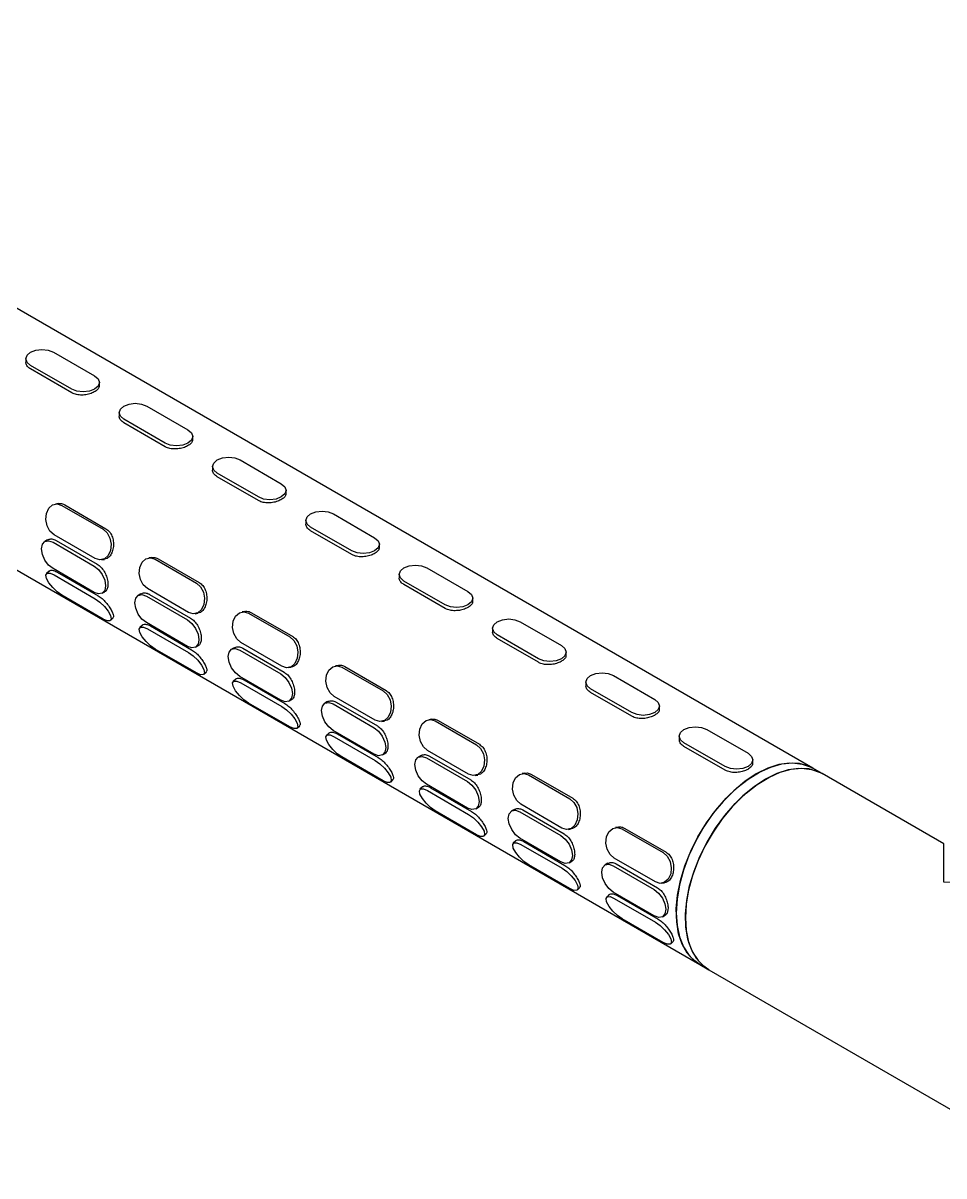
# Model space of a CAD drawing. Extents: x 13 to 1049, y 29 to 427.
# Drawn here: x 288.71 to 317.17, y 112.6 to 148.21 of the extents above; entities that cross this region are included whole.
import ezdxf

# ---------------------------------------------------------------- set-up
doc = ezdxf.new("R2010")
doc.units = 0
doc.header["$LTSCALE"] = 23.1
doc.header["$MEASUREMENT"] = 0
doc.layers.get('0').update_dxf_attribs({"linetype": 'CONTINUOUS'})

msp = doc.modelspace()

# ---------------------------------------------------------------- linework, layer by layer
at = {"color": 7, "linetype": 'Continuous', "lineweight": 25}
for p, q in [((313.11955, 125.18987), (273.23872, 148.21258)), ((269.73901, 142.15024), (309.61983, 119.12753)), ((288.79189, 137.84094), (288.79196, 137.74464)), ((289.64545, 138.04568), (290.91824, 137.31091)), ((290.21113, 136.90209), (288.93834, 137.63686)), ((290.21121, 136.79117), (288.93841, 137.52594)), ((291.06475, 137.01052), (291.06469, 137.10683)), ((291.67689, 136.17547), (291.67695, 136.07916)), ((292.53044, 136.38021), (293.80323, 135.64544)), ((293.09613, 135.23662), (291.82334, 135.97139)), ((293.0962, 135.1257), (291.82341, 135.86046)), ((293.94974, 135.34505), (293.94968, 135.44136)), ((295.41544, 134.71474), (296.68823, 133.97997)), ((294.56189, 134.51), (294.56195, 134.41369)), ((295.98112, 133.57115), (294.70833, 134.30592)), ((295.9812, 133.46022), (294.7084, 134.19499)), ((296.83474, 133.67958), (296.83468, 133.77589)), ((289.79189, 133.36649), (289.70807, 133.35325)), ((289.90676, 133.31279), (291.17955, 132.57802)), ((289.99708, 133.32706), (291.26987, 132.59229)), ((298.30043, 133.04926), (299.57323, 132.3145)), ((297.44688, 132.84453), (297.44694, 132.74822)), ((298.86612, 131.90568), (297.59333, 132.64044)), ((298.86619, 131.79475), (297.5934, 132.52952)), ((289.46632, 132.24666), (289.38296, 132.19847)), ((289.63296, 132.17373), (290.90575, 131.43896)), ((290.93821, 131.67119), (289.66541, 132.40596)), ((289.72905, 132.22928), (291.00185, 131.49452)), ((299.71974, 132.0141), (299.71967, 132.11041)), ((291.1369, 131.63073), (291.22072, 131.64397)), ((292.67689, 131.70102), (292.59306, 131.68777)), ((292.79175, 131.64732), (294.06455, 130.91255)), ((292.88208, 131.66158), (294.15487, 130.92682)), ((289.50971, 131.27867), (289.4341, 131.20317)), ((290.90628, 130.62273), (289.63349, 131.35749)), ((289.66623, 131.16295), (290.93902, 130.42819)), ((289.7565, 131.2531), (291.02929, 130.51833)), ((300.33188, 131.17905), (300.33194, 131.08274)), ((301.18543, 131.38379), (302.45822, 130.64902)), ((293.8232, 130.00572), (292.55041, 130.74048)), ((301.75112, 130.2402), (300.47832, 130.97497)), ((301.75119, 130.12928), (300.4784, 130.86405)), ((291.18137, 129.801), (289.90857, 130.53577)), ((291.15628, 130.59798), (291.23963, 130.64617)), ((292.35131, 130.58119), (292.26796, 130.533)), ((292.51795, 130.50825), (293.79075, 129.77349)), ((292.61405, 130.56381), (293.88684, 129.82904)), ((302.60473, 130.34863), (302.60467, 130.44494)), ((295.56188, 130.03554), (295.47806, 130.0223)), ((291.41349, 129.76079), (291.48911, 129.83629)), ((293.79128, 128.95725), (292.51849, 129.69202)), ((294.02189, 129.96526), (294.10572, 129.9785)), ((295.67675, 129.98184), (296.94954, 129.24708)), ((295.76707, 129.99611), (297.03987, 129.26134)), ((304.07043, 129.71832), (305.34322, 128.98355)), ((292.39471, 129.6132), (292.31909, 129.5377)), ((292.55122, 129.49748), (293.82402, 128.76271)), ((292.6415, 129.58763), (293.91429, 128.85286)), ((303.21687, 129.51358), (303.21694, 129.41727)), ((304.63611, 128.57473), (303.36332, 129.3095)), ((294.04128, 128.93251), (294.12463, 128.9807)), ((296.7082, 128.34024), (295.43541, 129.07501)), ((304.63618, 128.46381), (303.36339, 129.19857)), ((294.06636, 128.13553), (292.79357, 128.8703)), ((295.23631, 128.91572), (295.15295, 128.86753)), ((295.40295, 128.84278), (296.67574, 128.10801)), ((295.49905, 128.89834), (296.77184, 128.16357)), ((305.48973, 128.68316), (305.48966, 128.77947)), ((296.90689, 128.29978), (296.99072, 128.31303)), ((298.44688, 128.37007), (298.36305, 128.35683)), ((298.56175, 128.31637), (299.83454, 127.5816)), ((298.65207, 128.33064), (299.92486, 127.59587)), ((294.29849, 128.09532), (294.3741, 128.17082)), ((295.2797, 127.94773), (295.20409, 127.87222)), ((296.67628, 127.29178), (295.40348, 128.02655)), ((295.52649, 127.92215), (296.79929, 127.18739)), ((306.95542, 128.05285), (308.22821, 127.31808)), ((295.43622, 127.83201), (296.70901, 127.09724)), ((306.10187, 127.84811), (306.10193, 127.7518)), ((307.52111, 126.90926), (306.24831, 127.64403)), ((307.52118, 126.79833), (306.24839, 127.5331)), ((296.95136, 126.47006), (295.67856, 127.20483)), ((296.92627, 127.26704), (297.00962, 127.31523)), ((298.1213, 127.25024), (298.03795, 127.20205)), ((298.28795, 127.17731), (299.56074, 126.44254)), ((299.59319, 126.67477), (298.3204, 127.40954)), ((298.38404, 127.23287), (299.65683, 126.4981)), ((308.37472, 127.01769), (308.37466, 127.114)), ((297.18348, 126.42984), (297.2591, 126.50535)), ((299.79189, 126.63431), (299.87571, 126.64755)), ((301.33188, 126.7046), (301.24805, 126.69136)), ((301.44674, 126.6509), (302.71953, 125.91613)), ((301.53707, 126.66517), (302.80986, 125.9304)), ((298.1647, 126.28225), (298.08909, 126.20675)), ((299.56127, 125.62631), (298.28848, 126.36108)), ((298.32121, 126.16654), (299.59401, 125.43177)), ((298.41149, 126.25668), (299.68428, 125.52191)), ((308.98686, 126.18264), (308.98693, 126.08633)), ((309.84042, 126.38737), (311.11321, 125.65261)), ((302.47819, 125.0093), (301.2054, 125.74407)), ((310.4061, 125.24379), (309.13331, 125.97855)), ((310.40617, 125.13286), (309.13338, 125.86763)), ((299.83635, 124.80459), (298.56356, 125.53935)), ((299.81127, 125.60156), (299.89462, 125.64975)), ((301.0063, 125.58477), (300.92295, 125.53658)), ((301.17294, 125.51184), (302.44573, 124.77707)), ((301.26904, 125.56739), (302.54183, 124.83263)), ((311.25972, 125.35221), (311.25966, 125.44852)), ((304.21687, 125.03913), (304.13305, 125.02588)), ((313.40239, 125.02659), (313.11955, 125.18987)), ((317.16796, 122.85277), (313.40239, 125.02659)), ((300.06848, 124.76437), (300.14409, 124.83988)), ((302.44627, 123.96084), (301.17348, 124.6956)), ((302.67688, 124.96884), (302.76071, 124.98208)), ((304.33174, 124.98543), (305.60453, 124.25066)), ((304.42206, 124.99969), (305.69485, 124.26493)), ((301.04969, 124.61678), (300.97408, 124.54128)), ((301.20621, 124.50106), (302.479, 123.7663)), ((301.29648, 124.59121), (302.56928, 123.85644)), ((302.69626, 123.93609), (302.77962, 123.98428)), ((305.36319, 123.34383), (304.09039, 124.07859)), ((302.72135, 123.13911), (301.44856, 123.87388)), ((303.89129, 123.9193), (303.80794, 123.87111)), ((304.05794, 123.84636), (305.33073, 123.1116)), ((304.15403, 123.90192), (305.42682, 123.16715)), ((305.56188, 123.30337), (305.6457, 123.31661)), ((307.10187, 123.37365), (307.01804, 123.36041)), ((307.21673, 123.31995), (308.48952, 122.58519)), ((307.30706, 123.33422), (308.57985, 122.59945)), ((302.95348, 123.0989), (303.02909, 123.1744)), ((303.93469, 122.95131), (303.85908, 122.87581)), ((305.33126, 122.29536), (304.05847, 123.03013)), ((304.18148, 122.92574), (305.45427, 122.19097)), ((304.09121, 122.83559), (305.364, 122.10082)), ((317.16796, 121.66932), (317.16796, 122.85277)), ((305.60634, 121.47364), (304.33355, 122.20841)), ((305.58126, 122.27062), (305.66461, 122.31881)), ((306.77629, 122.25383), (306.69294, 122.20564)), ((306.94293, 122.18089), (308.21573, 121.44612)), ((308.24818, 121.67835), (306.97539, 122.41312)), ((307.03903, 122.23645), (308.31182, 121.50168)), ((305.83847, 121.43343), (305.91408, 121.50893)), ((308.44687, 121.63789), (308.5307, 121.65114)), ((306.81969, 121.28584), (306.74407, 121.21033)), ((308.21626, 120.62989), (306.94347, 121.36466)), ((306.9762, 121.17012), (308.24899, 120.43535)), ((307.06648, 121.26026), (308.33927, 120.5255)), ((308.49134, 119.80817), (307.21855, 120.54294)), ((308.46625, 120.60515), (308.54961, 120.65334)), ((308.72347, 119.76795), (308.79908, 119.84346)), ((309.61983, 119.12753), (309.90267, 118.96425)), ((309.90267, 118.96425), (320.93354, 112.59627))]:
    msp.add_line(p, q, dxfattribs=at)
at = {"color": 7, "linetype": 'Continuous', "lineweight": 25, "flags": 128}
for points in [[(288.93834, 137.63686), (288.82995, 137.73053), (288.79189, 137.84105), (288.82995, 137.95161), (288.93834, 138.04537), (289.10055, 138.10806), (289.29189, 138.13013), (289.48324, 138.10823), (289.64545, 138.04568)], [(290.91824, 137.31091), (291.02663, 137.21725), (291.06469, 137.10672), (291.02663, 136.99616), (290.91824, 136.9024), (290.75603, 136.83971), (290.56469, 136.81764), (290.37334, 136.83955), (290.21113, 136.90209)], [(291.82334, 135.97139), (291.71495, 136.06506), (291.67689, 136.17558), (291.71495, 136.28614), (291.82334, 136.3799), (291.98555, 136.44259), (292.17689, 136.46466), (292.36823, 136.44276), (292.53044, 136.38021)], [(293.80323, 135.64544), (293.91162, 135.55178), (293.94968, 135.44125), (293.91162, 135.33069), (293.80323, 135.23693), (293.64102, 135.17424), (293.44968, 135.15217), (293.25834, 135.17407), (293.09613, 135.23662)], [(294.70833, 134.30592), (294.59995, 134.39958), (294.56189, 134.51011), (294.59995, 134.62067), (294.70833, 134.71443), (294.87054, 134.77712), (295.06188, 134.79919), (295.25323, 134.77728), (295.41544, 134.71474)], [(296.68823, 133.97997), (296.79662, 133.8863), (296.83468, 133.77578), (296.79662, 133.66522), (296.68823, 133.57146), (296.52602, 133.50877), (296.33468, 133.4867), (296.14334, 133.5086), (295.98112, 133.57115)], [(289.66541, 132.40596), (289.5393, 132.51858), (289.45076, 132.68308), (289.41327, 132.87442), (289.43253, 133.06347), (289.50562, 133.22145), (289.62141, 133.32431), (289.76227, 133.35638), (289.90676, 133.31279)], [(297.59333, 132.64044), (297.48494, 132.73411), (297.44688, 132.84464), (297.48494, 132.9552), (297.59333, 133.04896), (297.75554, 133.11164), (297.94688, 133.13372), (298.13822, 133.11181), (298.30043, 133.04926)], [(291.17955, 132.57802), (291.30566, 132.4654), (291.39421, 132.3009), (291.4317, 132.10955), (291.41243, 131.9205), (291.33934, 131.76252), (291.22355, 131.65967), (291.08269, 131.6276), (290.93821, 131.67119)], [(289.63349, 131.35749), (289.49817, 131.46667), (289.38341, 131.62135), (289.30669, 131.798), (289.27967, 131.96971), (289.30648, 132.11035), (289.38304, 132.19851), (289.49768, 132.22077), (289.63296, 132.17373)], [(299.57323, 132.3145), (299.68161, 132.22083), (299.71967, 132.1103), (299.68161, 131.99975), (299.57323, 131.90598), (299.41101, 131.8433), (299.21967, 131.82122), (299.02833, 131.84313), (298.86612, 131.90568)], [(290.90575, 131.43896), (291.04107, 131.32979), (291.15583, 131.1751), (291.23256, 130.99846), (291.25957, 130.82674), (291.23276, 130.6861), (291.15621, 130.59794), (291.04156, 130.57569), (290.90628, 130.62273)], [(292.55041, 130.74048), (292.4243, 130.8531), (292.33575, 131.01761), (292.29826, 131.20895), (292.31753, 131.398), (292.39062, 131.55598), (292.50641, 131.65883), (292.64727, 131.69091), (292.79175, 131.64732)], [(300.47832, 130.97497), (300.36994, 131.06864), (300.33188, 131.17916), (300.36994, 131.28972), (300.47832, 131.38348), (300.64053, 131.44617), (300.83188, 131.46824), (301.02322, 131.44634), (301.18543, 131.38379)], [(289.90857, 130.53577), (289.76405, 130.63775), (289.62308, 130.77194), (289.50713, 130.91792), (289.43385, 131.05346), (289.41439, 131.15793), (289.45172, 131.21543), (289.54015, 131.21719), (289.66623, 131.16295)], [(294.06455, 130.91255), (294.19066, 130.79993), (294.2792, 130.63542), (294.31669, 130.44408), (294.29743, 130.25503), (294.22434, 130.09705), (294.10855, 129.9942), (293.96769, 129.96212), (293.8232, 130.00572)], [(290.93902, 130.42819), (291.08354, 130.32621), (291.22451, 130.19202), (291.34046, 130.04604), (291.41375, 129.91049), (291.4332, 129.80602), (291.39587, 129.74853), (291.30744, 129.74677), (291.18137, 129.801)], [(292.51849, 129.69202), (292.38317, 129.80119), (292.26841, 129.95588), (292.19168, 130.13252), (292.16467, 130.30424), (292.19148, 130.44488), (292.26803, 130.53304), (292.38268, 130.55529), (292.51795, 130.50825)], [(302.45822, 130.64902), (302.56661, 130.55536), (302.60467, 130.44483), (302.56661, 130.33427), (302.45822, 130.24051), (302.29601, 130.17782), (302.10467, 130.15575), (301.91333, 130.17766), (301.75112, 130.2402)], [(295.43541, 129.07501), (295.30929, 129.18763), (295.22075, 129.35214), (295.18326, 129.54348), (295.20252, 129.73253), (295.27562, 129.89051), (295.39141, 129.99336), (295.53227, 130.02544), (295.67675, 129.98184)], [(293.79075, 129.77349), (293.92607, 129.66431), (294.04083, 129.50963), (294.11755, 129.33298), (294.14457, 129.16127), (294.11776, 129.02062), (294.0412, 128.93247), (293.92656, 128.91021), (293.79128, 128.95725)], [(303.36332, 129.3095), (303.25493, 129.40316), (303.21687, 129.51369), (303.25493, 129.62425), (303.36332, 129.71801), (303.52553, 129.7807), (303.71687, 129.80277), (303.90821, 129.78087), (304.07043, 129.71832)], [(292.79357, 128.8703), (292.64905, 128.97228), (292.50808, 129.10647), (292.39213, 129.25245), (292.31884, 129.38799), (292.29938, 129.49246), (292.33671, 129.54995), (292.42515, 129.55172), (292.55122, 129.49748)], [(296.94954, 129.24708), (297.07566, 129.13446), (297.1642, 128.96995), (297.20169, 128.77861), (297.18242, 128.58956), (297.10933, 128.43158), (296.99354, 128.32872), (296.85268, 128.29665), (296.7082, 128.34024)], [(305.34322, 128.98355), (305.4516, 128.88989), (305.48966, 128.77936), (305.4516, 128.6688), (305.34322, 128.57504), (305.18101, 128.51235), (304.98966, 128.49028), (304.79832, 128.51218), (304.63611, 128.57473)], [(293.82402, 128.76271), (293.96854, 128.66074), (294.10951, 128.52654), (294.22546, 128.38056), (294.29874, 128.24502), (294.3182, 128.14055), (294.28087, 128.08306), (294.19244, 128.0813), (294.06636, 128.13553)], [(295.40348, 128.02655), (295.26816, 128.13572), (295.15341, 128.2904), (295.07668, 128.46705), (295.04966, 128.63877), (295.07647, 128.77941), (295.15303, 128.86757), (295.26767, 128.88982), (295.40295, 128.84278)], [(298.3204, 127.40954), (298.19429, 127.52216), (298.10575, 127.68666), (298.06825, 127.87801), (298.08752, 128.06706), (298.16061, 128.22503), (298.2764, 128.32789), (298.41726, 128.35996), (298.56175, 128.31637)], [(295.67856, 127.20483), (295.53404, 127.3068), (295.39307, 127.441), (295.27712, 127.58698), (295.20384, 127.72252), (295.18438, 127.82699), (295.22171, 127.88448), (295.31014, 127.88624), (295.43622, 127.83201)], [(296.67574, 128.10801), (296.81106, 127.99884), (296.92582, 127.84416), (297.00255, 127.66751), (297.02956, 127.4958), (297.00275, 127.35515), (296.9262, 127.26699), (296.81155, 127.24474), (296.67628, 127.29178)], [(306.24831, 127.64403), (306.13993, 127.73769), (306.10187, 127.84822), (306.13993, 127.95878), (306.24831, 128.05254), (306.41053, 128.11523), (306.60187, 128.1373), (306.79321, 128.11539), (306.95542, 128.05285)], [(299.83454, 127.5816), (299.96065, 127.46898), (300.04919, 127.30448), (300.08669, 127.11314), (300.06742, 126.92408), (299.99433, 126.76611), (299.87854, 126.66325), (299.73768, 126.63118), (299.59319, 126.67477)], [(298.28848, 126.36108), (298.15316, 126.47025), (298.0384, 126.62493), (297.96167, 126.80158), (297.93466, 126.97329), (297.96147, 127.11394), (298.03802, 127.2021), (298.15267, 127.22435), (298.28795, 127.17731)], [(308.22821, 127.31808), (308.3366, 127.22441), (308.37466, 127.11389), (308.3366, 127.00333), (308.22821, 126.90957), (308.066, 126.84688), (307.87466, 126.82481), (307.68332, 126.84671), (307.52111, 126.90926)], [(296.70901, 127.09724), (296.85353, 126.99526), (296.9945, 126.86107), (297.11045, 126.71509), (297.18374, 126.57955), (297.2032, 126.47508), (297.16587, 126.41759), (297.07743, 126.41582), (296.95136, 126.47006)], [(299.56074, 126.44254), (299.69606, 126.33337), (299.81082, 126.17868), (299.88754, 126.00204), (299.91456, 125.83032), (299.88775, 125.68968), (299.81119, 125.60152), (299.69655, 125.57927), (299.56127, 125.62631)], [(301.2054, 125.74407), (301.07928, 125.85669), (300.99074, 126.02119), (300.95325, 126.21253), (300.97252, 126.40158), (301.04561, 126.55956), (301.1614, 126.66242), (301.30226, 126.69449), (301.44674, 126.6509)], [(309.13331, 125.97855), (309.02492, 126.07222), (308.98686, 126.18275), (309.02492, 126.2933), (309.13331, 126.38707), (309.29552, 126.44975), (309.48686, 126.47183), (309.6782, 126.44992), (309.84042, 126.38737)], [(298.56356, 125.53935), (298.41904, 125.64133), (298.27807, 125.77552), (298.16212, 125.9215), (298.08883, 126.05705), (298.06938, 126.16152), (298.1067, 126.21901), (298.19514, 126.22077), (298.32121, 126.16654)], [(302.71953, 125.91613), (302.84565, 125.80351), (302.93419, 125.63901), (302.97168, 125.44766), (302.95241, 125.25861), (302.87932, 125.10063), (302.76353, 124.99778), (302.62267, 124.96571), (302.47819, 125.0093)], [(299.59401, 125.43177), (299.73853, 125.32979), (299.8795, 125.1956), (299.99545, 125.04962), (300.06873, 124.91408), (300.08819, 124.80961), (300.05086, 124.75211), (299.96243, 124.75035), (299.83635, 124.80459)], [(301.17348, 124.6956), (301.03816, 124.80478), (300.9234, 124.95946), (300.84667, 125.13611), (300.81966, 125.30782), (300.84647, 125.44846), (300.92302, 125.53662), (301.03766, 125.55888), (301.17294, 125.51184)], [(311.11321, 125.65261), (311.2216, 125.55894), (311.25966, 125.44841), (311.2216, 125.33785), (311.11321, 125.24409), (310.951, 125.18141), (310.75966, 125.15933), (310.56831, 125.18124), (310.4061, 125.24379)], [(304.09039, 124.07859), (303.96428, 124.19121), (303.87574, 124.35572), (303.83825, 124.54706), (303.85751, 124.73611), (303.9306, 124.89409), (304.04639, 124.99694), (304.18725, 125.02902), (304.33174, 124.98543)], [(313.11955, 125.18987), (312.98897, 125.25476), (312.70613, 125.33559), (312.39609, 125.35176), (312.06515, 125.30292), (311.72005, 125.19007), (311.36782, 125.01552), (311.01563, 124.78281), (310.67064, 124.49667), (310.33989, 124.16295), (310.0301, 123.78842), (309.74758, 123.38072), (309.49808, 122.94814), (309.28668, 122.49949), (309.11769, 122.0439), (308.99454, 121.59065), (308.91974, 121.14896), (308.89481, 120.72783)], [(309.61983, 119.12753), (309.43584, 119.25888), (309.23573, 119.47932), (309.07906, 119.75431), (308.96902, 120.07824), (308.90785, 120.44452), (308.8968, 120.84571), (308.93609, 121.27361), (309.02492, 121.71954), (309.16149, 122.17441), (309.343, 122.62896), (309.56578, 123.07393), (309.82527, 123.50027), (310.11621, 123.8993), (310.43266, 124.2629), (310.76819, 124.58367), (311.11596, 124.85507), (311.4689, 125.07157), (311.81982, 125.22878), (312.16157, 125.3235), (312.48721, 125.35378), (312.79009, 125.31903), (313.06406, 125.21993), (313.11955, 125.18987)], [(309.90267, 118.96425), (309.71868, 119.0956), (309.51857, 119.31604), (309.3619, 119.59103), (309.25186, 119.91496), (309.1907, 120.28124), (309.17965, 120.68242), (309.21894, 121.11033), (309.30777, 121.55626), (309.44433, 122.01113), (309.62585, 122.46567), (309.84862, 122.91065), (310.10812, 123.33699), (310.39905, 123.73602), (310.7155, 124.09962), (311.05103, 124.42039), (311.39881, 124.69178), (311.75174, 124.90829), (312.10266, 125.0655), (312.44442, 125.16021), (312.77005, 125.1905), (313.07294, 125.15574), (313.34691, 125.05665), (313.40239, 125.02659)], [(313.40239, 125.02659), (313.27323, 125.09088), (312.99055, 125.17206), (312.68063, 125.18856), (312.34978, 125.14006), (312.00474, 125.02755), (311.65253, 124.85331)], [(302.44573, 124.77707), (302.58105, 124.6679), (302.69581, 124.51321), (302.77254, 124.33657), (302.79955, 124.16485), (302.77274, 124.02421), (302.69619, 123.93605), (302.58155, 123.9138), (302.44627, 123.96084)], [(311.65253, 124.85331), (311.30032, 124.6209), (310.95528, 124.33503), (310.62443, 124.00154), (310.31451, 123.62721), (310.03183, 123.21966), (309.78215, 122.78719), (309.57053, 122.3386), (309.40131, 121.88303), (309.27791, 121.42974), (309.20285, 120.98797), (309.17766, 120.56671), (309.20285, 120.17453), (309.27791, 119.81942), (309.40131, 119.50861), (309.57053, 119.24842), (309.78215, 119.04415), (309.90267, 118.96425)], [(301.44856, 123.87388), (301.30403, 123.97586), (301.16307, 124.11005), (301.04711, 124.25603), (300.97383, 124.39157), (300.95437, 124.49604), (300.9917, 124.55354), (301.08013, 124.5553), (301.20621, 124.50106)], [(305.60453, 124.25066), (305.73064, 124.13804), (305.81918, 123.97353), (305.85668, 123.78219), (305.83741, 123.59314), (305.76432, 123.43516), (305.64853, 123.33231), (305.50767, 123.30023), (305.36319, 123.34383)], [(302.479, 123.7663), (302.62352, 123.66432), (302.76449, 123.53013), (302.88044, 123.38415), (302.95373, 123.2486), (302.97319, 123.14413), (302.93586, 123.08664), (302.84742, 123.08488), (302.72135, 123.13911)], [(304.05847, 123.03013), (303.92315, 123.1393), (303.80839, 123.29399), (303.73167, 123.47063), (303.70465, 123.64235), (303.73146, 123.78299), (303.80802, 123.87115), (303.92266, 123.8934), (304.05794, 123.84636)], [(306.97539, 122.41312), (306.84928, 122.52574), (306.76073, 122.69024), (306.72324, 122.88159), (306.74251, 123.07064), (306.8156, 123.22862), (306.93139, 123.33147), (307.07225, 123.36355), (307.21673, 123.31995)], [(304.33355, 122.20841), (304.18903, 122.31039), (304.04806, 122.44458), (303.93211, 122.59056), (303.85883, 122.7261), (303.83937, 122.83057), (303.8767, 122.88806), (303.96513, 122.88983), (304.09121, 122.83559)], [(305.33073, 123.1116), (305.46605, 123.00242), (305.58081, 122.84774), (305.65754, 122.67109), (305.68455, 122.49938), (305.65774, 122.35873), (305.58119, 122.27058), (305.46654, 122.24832), (305.33126, 122.29536)], [(308.48952, 122.58519), (308.61564, 122.47256), (308.70418, 122.30806), (308.74167, 122.11672), (308.72241, 121.92767), (308.64931, 121.76969), (308.53353, 121.66683), (308.39267, 121.63476), (308.24818, 121.67835)], [(306.94347, 121.36466), (306.80815, 121.47383), (306.69339, 121.62851), (306.61666, 121.80516), (306.58965, 121.97688), (306.61646, 122.11752), (306.69301, 122.20568), (306.80765, 122.22793), (306.94293, 122.18089)], [(305.364, 122.10082), (305.50852, 121.99885), (305.64949, 121.86465), (305.76544, 121.71867), (305.83872, 121.58313), (305.85818, 121.47866), (305.82085, 121.42117), (305.73242, 121.4194), (305.60634, 121.47364)], [(307.21855, 120.54294), (307.07402, 120.64491), (306.93306, 120.77911), (306.8171, 120.92509), (306.74382, 121.06063), (306.72436, 121.1651), (306.76169, 121.22259), (306.85013, 121.22435), (306.9762, 121.17012)], [(308.21573, 121.44612), (308.35104, 121.33695), (308.4658, 121.18227), (308.54253, 121.00562), (308.56955, 120.8339), (308.54273, 120.69326), (308.46618, 120.6051), (308.35154, 120.58285), (308.21626, 120.62989)], [(308.24899, 120.43535), (308.39352, 120.33337), (308.53448, 120.19918), (308.65044, 120.0532), (308.72372, 119.91766), (308.74318, 119.81319), (308.70585, 119.7557), (308.61741, 119.75393), (308.49134, 119.80817)], [(308.89481, 120.72783), (308.92027, 120.33583), (308.99559, 119.98094), (309.11924, 119.67037), (309.2887, 119.41047), (309.50053, 119.20651), (309.61983, 119.12753)]]:
    msp.add_lwpolyline(points, dxfattribs=at)
at = {"color": 7, "linetype": 'Continuous', "lineweight": 25}
msp.add_ellipse((317.16796, 118.81143), major_axis=(4.94975, 0), ratio=0.57738155, start_param=0.78547943, end_param=1.57079633, dxfattribs=at)
for points, knots in [([(288.93841, 137.52594), (288.90347, 137.55163), (288.83361, 137.603), (288.78997, 137.68507), (288.79661, 137.73237), (288.7983, 137.74444)], [0, 0, 0, 0, 0.42687819, 0.85365033, 1, 1, 1, 1]), ([(291.0584, 137.01071), (291.05855, 136.99148), (291.05892, 136.94295), (290.99537, 136.8685), (290.88347, 136.79598), (290.73446, 136.7428), (290.56711, 136.71605), (290.39903, 136.72225), (290.28042, 136.75434), (290.22525, 136.7837), (290.21121, 136.79117)], [0, 0, 0, 0, 0.09427591, 0.23788623, 0.38051016, 0.52210475, 0.66419994, 0.80755884, 0.95099812, 1, 1, 1, 1]), ([(291.82341, 135.86046), (291.78847, 135.88615), (291.7186, 135.93752), (291.67496, 136.0196), (291.6816, 136.06689), (291.6833, 136.07897)], [0, 0, 0, 0, 0.42687819, 0.85365033, 1, 1, 1, 1]), ([(293.9434, 135.34524), (293.94354, 135.32601), (293.94392, 135.27748), (293.88036, 135.20302), (293.76846, 135.13051), (293.61945, 135.07733), (293.4521, 135.05057), (293.28403, 135.05678), (293.16541, 135.08887), (293.11025, 135.11822), (293.0962, 135.1257)], [0, 0, 0, 0, 0.09427591, 0.23788623, 0.38051016, 0.52210475, 0.66419994, 0.80755884, 0.95099812, 1, 1, 1, 1]), ([(294.7084, 134.19499), (294.67347, 134.22068), (294.6036, 134.27205), (294.55996, 134.35413), (294.5666, 134.40142), (294.56829, 134.4135)], [0, 0, 0, 0, 0.42687819, 0.85365033, 1, 1, 1, 1]), ([(296.82839, 133.67977), (296.82854, 133.66054), (296.82891, 133.61201), (296.76536, 133.53755), (296.65346, 133.46504), (296.50445, 133.41185), (296.3371, 133.3851), (296.16902, 133.3913), (296.05041, 133.4234), (295.99524, 133.45275), (295.9812, 133.46022)], [0, 0, 0, 0, 0.09427591, 0.23788623, 0.38051016, 0.52210475, 0.66419994, 0.80755884, 0.95099812, 1, 1, 1, 1]), ([(289.79306, 133.36124), (289.80378, 133.36456), (289.85689, 133.38101), (289.92924, 133.36179), (289.98331, 133.33411), (289.99708, 133.32706)], [0, 0, 0, 0, 0.15873801, 0.78578689, 1, 1, 1, 1]), ([(291.26987, 132.59229), (291.30754, 132.56442), (291.38287, 132.5087), (291.46018, 132.36943), (291.50209, 132.20732), (291.50441, 132.03619), (291.46931, 131.87711), (291.40096, 131.75013), (291.31543, 131.66746), (291.24837, 131.6547), (291.21956, 131.64922)], [0, 0, 0, 0, 0.12871198, 0.25739198, 0.3869003, 0.51696115, 0.64612868, 0.77436399, 0.90305266, 1, 1, 1, 1]), ([(297.5934, 132.52952), (297.55846, 132.55521), (297.48859, 132.60658), (297.44495, 132.68865), (297.45159, 132.73595), (297.45329, 132.74803)], [0, 0, 0, 0, 0.42687819, 0.85365033, 1, 1, 1, 1]), ([(289.4665, 132.24626), (289.49952, 132.25934), (289.56611, 132.28572), (289.66197, 132.26477), (289.71544, 132.23649), (289.72905, 132.22928)], [0, 0, 0, 0, 0.42300662, 0.85307841, 1, 1, 1, 1]), ([(299.71339, 132.0143), (299.71354, 131.99506), (299.71391, 131.94653), (299.65035, 131.87208), (299.53846, 131.79956), (299.38945, 131.74638), (299.22209, 131.71963), (299.05402, 131.72583), (298.9354, 131.75793), (298.88024, 131.78728), (298.86619, 131.79475)], [0, 0, 0, 0, 0.09427591, 0.23788623, 0.38051016, 0.52210475, 0.66419994, 0.80755884, 0.95099812, 1, 1, 1, 1]), ([(291.00185, 131.49452), (291.04081, 131.4669), (291.11871, 131.41167), (291.21614, 131.27671), (291.28801, 131.12213), (291.32804, 130.9628), (291.33469, 130.81785), (291.30399, 130.71096), (291.26969, 130.65314), (291.23992, 130.64668), (291.23945, 130.64657)], [0, 0, 0, 0, 0.14220528, 0.28437522, 0.42746033, 0.57115589, 0.71386447, 0.85554311, 0.99772263, 1, 1, 1, 1]), ([(292.67805, 131.69577), (292.68878, 131.69909), (292.74188, 131.71554), (292.81424, 131.69632), (292.86831, 131.66863), (292.88208, 131.66158)], [0, 0, 0, 0, 0.15873801, 0.78578689, 1, 1, 1, 1]), ([(289.51427, 131.27426), (289.51865, 131.28105), (289.53565, 131.30742), (289.60657, 131.31206), (289.69002, 131.28939), (289.74301, 131.26046), (289.7565, 131.2531)], [0, 0, 0, 0, 0.12892264, 0.50080074, 0.87288737, 1, 1, 1, 1]), ([(300.4784, 130.86405), (300.44346, 130.88974), (300.37359, 130.94111), (300.32995, 131.02318), (300.33659, 131.07048), (300.33829, 131.08255)], [0, 0, 0, 0, 0.42687819, 0.85365033, 1, 1, 1, 1]), ([(294.15487, 130.92682), (294.19254, 130.89895), (294.26787, 130.84322), (294.34518, 130.70396), (294.38708, 130.54185), (294.3894, 130.37072), (294.35431, 130.21164), (294.28596, 130.08466), (294.20043, 130.00199), (294.13337, 129.98923), (294.10456, 129.98375)], [0, 0, 0, 0, 0.128711977, 0.257391979, 0.386900303, 0.516961154, 0.646128684, 0.774363992, 0.903052664, 1, 1, 1, 1]), ([(291.02929, 130.51833), (291.06961, 130.49154), (291.15023, 130.43797), (291.26878, 130.31621), (291.3715, 130.18243), (291.45067, 130.04998), (291.49671, 129.93944), (291.51042, 129.86541), (291.49187, 129.8477), (291.48454, 129.84071)], [0, 0, 0, 0, 0.150006594, 0.299975922, 0.450910614, 0.602489244, 0.753026759, 0.902477821, 1, 1, 1, 1]), ([(292.3515, 130.58079), (292.38452, 130.59387), (292.45111, 130.62025), (292.54697, 130.5993), (292.60043, 130.57101), (292.61405, 130.56381)], [0, 0, 0, 0, 0.42300662, 0.85307841, 1, 1, 1, 1]), ([(295.56305, 130.03029), (295.57378, 130.03362), (295.62688, 130.05006), (295.69924, 130.03084), (295.75331, 130.00316), (295.76707, 129.99611)], [0, 0, 0, 0, 0.158738005, 0.785786885, 1, 1, 1, 1]), ([(302.59838, 130.34882), (302.59853, 130.32959), (302.5989, 130.28106), (302.53535, 130.20661), (302.42345, 130.13409), (302.27444, 130.08091), (302.10709, 130.05416), (301.93901, 130.06036), (301.8204, 130.09245), (301.76523, 130.12181), (301.75119, 130.12928)], [0, 0, 0, 0, 0.09427591, 0.23788623, 0.38051016, 0.52210475, 0.66419994, 0.80755884, 0.95099812, 1, 1, 1, 1]), ([(292.39927, 129.60879), (292.40365, 129.61557), (292.42064, 129.64194), (292.49157, 129.64659), (292.57502, 129.62391), (292.628, 129.59499), (292.6415, 129.58763)], [0, 0, 0, 0, 0.12892264, 0.50080074, 0.87288737, 1, 1, 1, 1]), ([(293.88684, 129.82904), (293.9258, 129.80143), (294.00371, 129.74619), (294.10114, 129.61124), (294.17301, 129.45666), (294.21304, 129.29733), (294.21969, 129.15237), (294.18899, 129.04548), (294.15469, 128.98766), (294.12491, 128.9812), (294.12444, 128.9811)], [0, 0, 0, 0, 0.14220528, 0.28437522, 0.42746033, 0.57115589, 0.71386447, 0.85554311, 0.99772263, 1, 1, 1, 1]), ([(303.36339, 129.19857), (303.32845, 129.22426), (303.25859, 129.27563), (303.21495, 129.35771), (303.22159, 129.405), (303.22328, 129.41708)], [0, 0, 0, 0, 0.42687819, 0.85365033, 1, 1, 1, 1]), ([(295.23649, 128.91531), (295.26951, 128.9284), (295.3361, 128.95478), (295.43196, 128.93382), (295.48543, 128.90554), (295.49905, 128.89834)], [0, 0, 0, 0, 0.42300662, 0.85307841, 1, 1, 1, 1]), ([(297.03987, 129.26134), (297.07754, 129.23348), (297.15287, 129.17775), (297.23017, 129.03848), (297.27208, 128.87638), (297.2744, 128.70524), (297.2393, 128.54617), (297.17096, 128.41918), (297.08543, 128.33651), (297.01837, 128.32376), (296.98955, 128.31828)], [0, 0, 0, 0, 0.12871198, 0.25739198, 0.3869003, 0.51696115, 0.64612868, 0.77436399, 0.90305266, 1, 1, 1, 1]), ([(293.91429, 128.85286), (293.9546, 128.82607), (294.03522, 128.7725), (294.15377, 128.65074), (294.2565, 128.51696), (294.33567, 128.3845), (294.3817, 128.27397), (294.39542, 128.19994), (294.37686, 128.18223), (294.36954, 128.17524)], [0, 0, 0, 0, 0.150006594, 0.299975922, 0.450910614, 0.602489244, 0.753026759, 0.902477821, 1, 1, 1, 1]), ([(305.48338, 128.68335), (305.48353, 128.66412), (305.4839, 128.61559), (305.42035, 128.54113), (305.30845, 128.46862), (305.15944, 128.41544), (304.99208, 128.38868), (304.82401, 128.39489), (304.7054, 128.42698), (304.65023, 128.45633), (304.63618, 128.46381)], [0, 0, 0, 0, 0.09427591, 0.23788623, 0.38051016, 0.52210475, 0.66419994, 0.80755884, 0.95099812, 1, 1, 1, 1]), ([(298.44804, 128.36482), (298.45877, 128.36814), (298.51187, 128.38459), (298.58423, 128.36537), (298.6383, 128.33769), (298.65207, 128.33064)], [0, 0, 0, 0, 0.15873801, 0.78578689, 1, 1, 1, 1]), ([(295.28427, 127.94331), (295.28864, 127.9501), (295.30564, 127.97647), (295.37656, 127.98112), (295.46001, 127.95844), (295.513, 127.92952), (295.52649, 127.92215)], [0, 0, 0, 0, 0.12892264, 0.50080074, 0.87288737, 1, 1, 1, 1]), ([(296.77184, 128.16357), (296.8108, 128.13595), (296.8887, 128.08072), (296.98613, 127.94577), (297.05801, 127.79119), (297.09803, 127.63185), (297.10468, 127.4869), (297.07398, 127.38001), (297.03968, 127.32219), (297.00991, 127.31573), (297.00944, 127.31563)], [0, 0, 0, 0, 0.14220528, 0.28437522, 0.42746033, 0.57115589, 0.71386447, 0.85554311, 0.99772263, 1, 1, 1, 1]), ([(299.92486, 127.59587), (299.96253, 127.56801), (300.03786, 127.51228), (300.11517, 127.37301), (300.15707, 127.21091), (300.1594, 127.03977), (300.1243, 126.8807), (300.05595, 126.75371), (299.97042, 126.67104), (299.90336, 126.65828), (299.87455, 126.6528)], [0, 0, 0, 0, 0.12871198, 0.25739198, 0.3869003, 0.51696115, 0.64612868, 0.77436399, 0.90305266, 1, 1, 1, 1]), ([(306.24839, 127.5331), (306.21345, 127.55879), (306.14358, 127.61016), (306.09994, 127.69224), (306.10658, 127.73953), (306.10828, 127.75161)], [0, 0, 0, 0, 0.42687819, 0.85365033, 1, 1, 1, 1]), ([(296.79929, 127.18739), (296.8396, 127.1606), (296.92022, 127.10703), (297.03877, 126.98527), (297.1415, 126.85148), (297.22066, 126.71903), (297.2667, 126.6085), (297.28041, 126.53446), (297.26186, 126.51676), (297.25453, 126.50976)], [0, 0, 0, 0, 0.15000659, 0.29997592, 0.45091061, 0.60248924, 0.75302676, 0.90247782, 1, 1, 1, 1]), ([(298.12149, 127.24984), (298.15451, 127.26292), (298.2211, 127.28931), (298.31696, 127.26835), (298.37043, 127.24007), (298.38404, 127.23287)], [0, 0, 0, 0, 0.42300662, 0.85307841, 1, 1, 1, 1]), ([(308.36838, 127.01788), (308.36852, 126.99865), (308.36889, 126.95012), (308.30534, 126.87566), (308.19344, 126.80315), (308.04443, 126.74996), (307.87708, 126.72321), (307.709, 126.72941), (307.59039, 126.76151), (307.53523, 126.79086), (307.52118, 126.79833)], [0, 0, 0, 0, 0.09427591, 0.23788623, 0.38051016, 0.52210475, 0.66419994, 0.80755884, 0.95099812, 1, 1, 1, 1]), ([(299.65683, 126.4981), (299.69579, 126.47048), (299.7737, 126.41525), (299.87113, 126.28029), (299.943, 126.12572), (299.98303, 125.96638), (299.98968, 125.82143), (299.95898, 125.71454), (299.92468, 125.65672), (299.8949, 125.65026), (299.89443, 125.65016)], [0, 0, 0, 0, 0.14220528, 0.28437522, 0.42746033, 0.57115589, 0.71386447, 0.85554311, 0.99772263, 1, 1, 1, 1]), ([(301.33304, 126.69935), (301.34377, 126.70267), (301.39687, 126.71912), (301.46923, 126.6999), (301.5233, 126.67222), (301.53707, 126.66517)], [0, 0, 0, 0, 0.15873801, 0.78578689, 1, 1, 1, 1]), ([(298.16926, 126.27784), (298.17364, 126.28463), (298.19063, 126.311), (298.26156, 126.31564), (298.34501, 126.29297), (298.398, 126.26405), (298.41149, 126.25668)], [0, 0, 0, 0, 0.12892264, 0.50080074, 0.87288737, 1, 1, 1, 1]), ([(309.13338, 125.86763), (309.09844, 125.89332), (309.02858, 125.94469), (308.98494, 126.02676), (308.99158, 126.07406), (308.99327, 126.08614)], [0, 0, 0, 0, 0.42687819, 0.85365033, 1, 1, 1, 1]), ([(302.80986, 125.9304), (302.84753, 125.90253), (302.92286, 125.84681), (303.00016, 125.70754), (303.04207, 125.54543), (303.04439, 125.3743), (303.0093, 125.21522), (302.94095, 125.08824), (302.85542, 125.00557), (302.78836, 124.99281), (302.75954, 124.98733)], [0, 0, 0, 0, 0.12871198, 0.25739198, 0.3869003, 0.51696115, 0.64612868, 0.77436399, 0.90305266, 1, 1, 1, 1]), ([(299.68428, 125.52191), (299.7246, 125.49513), (299.80521, 125.44156), (299.92376, 125.31979), (300.02649, 125.18601), (300.10566, 125.05356), (300.15169, 124.94303), (300.16541, 124.86899), (300.14686, 124.85128), (300.13953, 124.84429)], [0, 0, 0, 0, 0.15000659, 0.29997592, 0.45091061, 0.60248924, 0.75302676, 0.90247782, 1, 1, 1, 1]), ([(301.00648, 125.58437), (301.0395, 125.59745), (301.1061, 125.62383), (301.20195, 125.60288), (301.25542, 125.5746), (301.26904, 125.56739)], [0, 0, 0, 0, 0.42300662, 0.85307841, 1, 1, 1, 1]), ([(304.21804, 125.03388), (304.22876, 125.0372), (304.28187, 125.05365), (304.35422, 125.03443), (304.40829, 125.00674), (304.42206, 124.99969)], [0, 0, 0, 0, 0.15873801, 0.78578689, 1, 1, 1, 1]), ([(311.25337, 125.35241), (311.25352, 125.33317), (311.25389, 125.28464), (311.19034, 125.21019), (311.07844, 125.13767), (310.92943, 125.08449), (310.76208, 125.05774), (310.594, 125.06394), (310.47539, 125.09604), (310.42022, 125.12539), (310.40617, 125.13286)], [0, 0, 0, 0, 0.09427591, 0.23788623, 0.38051016, 0.52210475, 0.66419994, 0.80755884, 0.95099812, 1, 1, 1, 1]), ([(302.54183, 124.83263), (302.58079, 124.80501), (302.6587, 124.74978), (302.75612, 124.61482), (302.828, 124.46024), (302.86803, 124.30091), (302.87467, 124.15596), (302.84397, 124.04907), (302.80967, 123.99125), (302.7799, 123.98479), (302.77943, 123.98468)], [0, 0, 0, 0, 0.142205275, 0.284375223, 0.42746033, 0.571155886, 0.713864471, 0.855543106, 0.997722633, 1, 1, 1, 1]), ([(301.05426, 124.61237), (301.05863, 124.61916), (301.07563, 124.64553), (301.14656, 124.65017), (301.23, 124.6275), (301.28299, 124.59857), (301.29648, 124.59121)], [0, 0, 0, 0, 0.12892264, 0.50080074, 0.87288737, 1, 1, 1, 1]), ([(303.89148, 123.9189), (303.9245, 123.93198), (303.99109, 123.95836), (304.08695, 123.93741), (304.14042, 123.90912), (304.15403, 123.90192)], [0, 0, 0, 0, 0.42300662, 0.85307841, 1, 1, 1, 1]), ([(305.69485, 124.26493), (305.73252, 124.23706), (305.80785, 124.18133), (305.88516, 124.04207), (305.92706, 123.87996), (305.92939, 123.70883), (305.89429, 123.54975), (305.82594, 123.42277), (305.74041, 123.3401), (305.67335, 123.32734), (305.64454, 123.32186)], [0, 0, 0, 0, 0.12871198, 0.25739198, 0.3869003, 0.51696115, 0.64612868, 0.77436399, 0.90305266, 1, 1, 1, 1]), ([(302.56928, 123.85644), (302.60959, 123.82965), (302.69021, 123.77608), (302.80876, 123.65432), (302.91149, 123.52054), (302.99066, 123.38809), (303.03669, 123.27755), (303.05041, 123.20352), (303.03185, 123.18581), (303.02453, 123.17882)], [0, 0, 0, 0, 0.15000659, 0.29997592, 0.45091061, 0.60248924, 0.75302676, 0.90247782, 1, 1, 1, 1]), ([(307.10303, 123.3684), (307.11376, 123.37173), (307.16686, 123.38817), (307.23922, 123.36895), (307.29329, 123.34127), (307.30706, 123.33422)], [0, 0, 0, 0, 0.15873801, 0.78578689, 1, 1, 1, 1]), ([(303.93925, 122.9469), (303.94363, 122.95368), (303.96062, 122.98005), (304.03155, 122.9847), (304.115, 122.96202), (304.16799, 122.9331), (304.18148, 122.92574)], [0, 0, 0, 0, 0.12892264, 0.50080074, 0.87288737, 1, 1, 1, 1]), ([(305.42682, 123.16715), (305.46578, 123.13954), (305.54369, 123.0843), (305.64112, 122.94935), (305.71299, 122.79477), (305.75302, 122.63543), (305.75967, 122.49048), (305.72897, 122.38359), (305.69467, 122.32577), (305.6649, 122.31931), (305.66443, 122.31921)], [0, 0, 0, 0, 0.14220528, 0.28437522, 0.42746033, 0.57115589, 0.71386447, 0.85554311, 0.99772263, 1, 1, 1, 1]), ([(308.57985, 122.59945), (308.61752, 122.57159), (308.69285, 122.51586), (308.77016, 122.37659), (308.81206, 122.21449), (308.81438, 122.04335), (308.77929, 121.88428), (308.71094, 121.75729), (308.62541, 121.67462), (308.55835, 121.66187), (308.52954, 121.65639)], [0, 0, 0, 0, 0.12871198, 0.25739198, 0.3869003, 0.51696115, 0.64612868, 0.77436399, 0.90305266, 1, 1, 1, 1]), ([(305.45427, 122.19097), (305.49459, 122.16418), (305.57521, 122.11061), (305.69375, 121.98885), (305.79648, 121.85507), (305.87565, 121.72261), (305.92168, 121.61208), (305.9354, 121.53805), (305.91685, 121.52034), (305.90952, 121.51335)], [0, 0, 0, 0, 0.15000659, 0.29997592, 0.45091061, 0.60248924, 0.75302676, 0.90247782, 1, 1, 1, 1]), ([(306.77647, 122.25342), (306.80949, 122.2665), (306.87609, 122.29289), (306.97194, 122.27193), (307.02541, 122.24365), (307.03903, 122.23645)], [0, 0, 0, 0, 0.42300662, 0.85307841, 1, 1, 1, 1]), ([(308.31182, 121.50168), (308.35078, 121.47406), (308.42869, 121.41883), (308.52611, 121.28388), (308.59799, 121.1293), (308.63802, 120.96996), (308.64467, 120.82501), (308.61396, 120.71812), (308.57966, 120.6603), (308.54989, 120.65384), (308.54942, 120.65374)], [0, 0, 0, 0, 0.14220528, 0.28437522, 0.42746033, 0.57115589, 0.71386447, 0.85554311, 0.99772263, 1, 1, 1, 1]), ([(306.82425, 121.28142), (306.82862, 121.28821), (306.84562, 121.31458), (306.91655, 121.31922), (306.99999, 121.29655), (307.05298, 121.26763), (307.06648, 121.26026)], [0, 0, 0, 0, 0.12892264, 0.50080074, 0.87288737, 1, 1, 1, 1]), ([(308.33927, 120.5255), (308.37958, 120.49871), (308.4602, 120.44514), (308.57875, 120.32337), (308.68148, 120.18959), (308.76065, 120.05714), (308.80668, 119.94661), (308.8204, 119.87257), (308.80184, 119.85487), (308.79452, 119.84787)], [0, 0, 0, 0, 0.15000659, 0.29997592, 0.45091061, 0.60248924, 0.75302676, 0.90247782, 1, 1, 1, 1])]:
    msp.add_open_spline(points, degree=3, knots=knots, dxfattribs=at)

doc.saveas('drawing.dxf')
